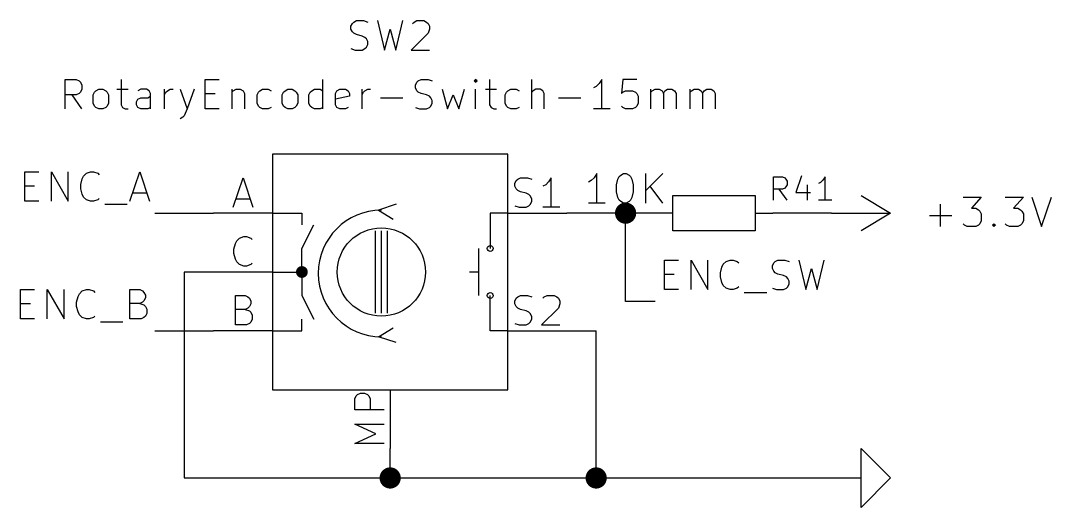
# Model space of a CAD drawing. Header units: inches. Extents: x 0.4 to 16.1, y -11.3 to -0.4.
# Drawn here: x 8.772 to 10.523, y -5.2 to -4.373 of the extents above; entities that cross this region are included whole.
import ezdxf

# ---------------------------------------------------------------- set-up
doc = ezdxf.new("R2010")
doc.units = ezdxf.units.IN
doc.header["$MEASUREMENT"] = 0
for name, color, linetype in [('GREENSIXTYFIVE', 129, 'CONTINUOUS'), ('LIGHTGREEN', 92, 'CONTINUOUS'), ('LIGHTRED', 12, 'CONTINUOUS'), ('RED', 14, 'CONTINUOUS'), ('REDSIX', 19, 'CONTINUOUS'), ('WHITE', 250, 'CONTINUOUS')]:
    doc.layers.add(name, color=color, linetype=linetype)

msp = doc.modelspace()

# ---------------------------------------------------------------- linework, layer by layer
at = {"layer": 'GREENSIXTYFIVE', "linetype": 'CONTINUOUS'}
for p, q in [((9.3333, -4.3823), (9.3357, -4.3776)), ((9.3333, -4.3823), (9.3357, -4.3776)), ((9.3357, -4.3776), (9.3381, -4.3752)), ((9.3357, -4.3776), (9.3381, -4.3752)), ((9.3381, -4.3752), (9.3429, -4.3728)), ((9.3381, -4.3752), (9.3429, -4.3728)), ((9.3429, -4.3728), (9.3548, -4.3728)), ((9.3429, -4.3728), (9.3548, -4.3728)), ((9.3548, -4.3728), (9.3619, -4.3752)), ((9.3548, -4.3728), (9.3619, -4.3752)), ((9.3786, -4.3728), (9.3905, -4.4228)), ((9.3786, -4.3728), (9.3905, -4.4228)), ((9.4095, -4.4228), (9.4214, -4.3728)), ((9.4095, -4.4228), (9.4214, -4.3728)), ((9.4381, -4.3776), (9.4405, -4.3752)), ((9.4381, -4.3776), (9.4405, -4.3752)), ((9.4405, -4.3752), (9.4452, -4.3728)), ((9.4405, -4.3752), (9.4452, -4.3728)), ((9.4452, -4.3728), (9.4571, -4.3728)), ((9.4452, -4.3728), (9.4571, -4.3728)), ((9.4571, -4.3728), (9.4619, -4.3752)), ((9.4571, -4.3728), (9.4619, -4.3752)), ((9.4619, -4.3752), (9.4643, -4.3776)), ((9.4619, -4.3752), (9.4643, -4.3776)), ((9.4643, -4.3776), (9.4667, -4.3823)), ((9.4643, -4.3776), (9.4667, -4.3823)), ((9.3333, -4.3871), (9.3333, -4.3823)), ((9.3333, -4.3871), (9.3333, -4.3823)), ((9.3357, -4.3919), (9.3333, -4.3871)), ((9.3357, -4.3919), (9.3333, -4.3871)), ((9.3381, -4.3942), (9.3357, -4.3919)), ((9.3381, -4.3942), (9.3357, -4.3919)), ((9.3429, -4.3966), (9.3381, -4.3942)), ((9.3429, -4.3966), (9.3381, -4.3942)), ((9.3905, -4.4228), (9.4, -4.3871)), ((9.3905, -4.4228), (9.4, -4.3871)), ((9.4, -4.3871), (9.4095, -4.4228)), ((9.4, -4.3871), (9.4095, -4.4228)), ((9.4643, -4.3942), (9.4357, -4.4228)), ((9.4643, -4.3942), (9.4357, -4.4228)), ((9.4667, -4.3871), (9.4643, -4.3942)), ((9.4667, -4.3871), (9.4643, -4.3942)), ((9.4667, -4.3823), (9.4667, -4.3871)), ((9.4667, -4.3823), (9.4667, -4.3871)), ((9.3524, -4.399), (9.3429, -4.3966)), ((9.3524, -4.399), (9.3429, -4.3966)), ((9.3571, -4.4014), (9.3524, -4.399)), ((9.3571, -4.4014), (9.3524, -4.399)), ((9.3595, -4.4038), (9.3571, -4.4014)), ((9.3595, -4.4038), (9.3571, -4.4014)), ((9.3619, -4.4085), (9.3595, -4.4038)), ((9.3619, -4.4085), (9.3595, -4.4038)), ((9.3595, -4.418), (9.3619, -4.4133)), ((9.3595, -4.418), (9.3619, -4.4133)), ((9.3619, -4.4133), (9.3619, -4.4085)), ((9.3619, -4.4133), (9.3619, -4.4085)), ((9.3333, -4.4204), (9.3405, -4.4228)), ((9.3333, -4.4204), (9.3405, -4.4228)), ((9.3405, -4.4228), (9.3524, -4.4228)), ((9.3405, -4.4228), (9.3524, -4.4228)), ((9.3524, -4.4228), (9.3571, -4.4204)), ((9.3524, -4.4228), (9.3571, -4.4204)), ((9.3571, -4.4204), (9.3595, -4.418)), ((9.3571, -4.4204), (9.3595, -4.418)), ((9.4357, -4.4228), (9.4667, -4.4228)), ((9.4357, -4.4228), (9.4667, -4.4228)), ((8.8476, -4.5228), (8.8476, -4.4728)), ((8.8476, -4.4728), (8.8667, -4.4728)), ((8.8476, -4.5228), (8.8476, -4.4728)), ((8.8476, -4.4728), (8.8667, -4.4728)), ((8.8667, -4.4728), (8.8714, -4.4752)), ((8.8667, -4.4728), (8.8714, -4.4752)), ((8.8714, -4.4752), (8.8738, -4.4776)), ((8.8714, -4.4752), (8.8738, -4.4776)), ((8.8738, -4.4776), (8.8762, -4.4823)), ((8.8738, -4.4776), (8.8762, -4.4823)), ((8.8762, -4.4823), (8.8762, -4.4895)), ((8.8762, -4.4823), (8.8762, -4.4895)), ((8.9429, -4.4728), (8.9429, -4.5157)), ((8.9429, -4.4728), (8.9429, -4.5157)), ((9.0857, -4.5228), (9.0857, -4.4728)), ((9.0857, -4.4728), (9.1095, -4.4728)), ((9.0857, -4.5228), (9.0857, -4.4728)), ((9.0857, -4.4728), (9.1095, -4.4728)), ((9.2857, -4.5228), (9.2857, -4.4728)), ((9.2857, -4.5228), (9.2857, -4.4728)), ((9.4429, -4.4823), (9.4452, -4.4776)), ((9.4429, -4.4823), (9.4452, -4.4776)), ((9.4429, -4.4871), (9.4429, -4.4823)), ((9.4429, -4.4871), (9.4429, -4.4823)), ((9.4452, -4.4776), (9.4476, -4.4752)), ((9.4452, -4.4776), (9.4476, -4.4752)), ((9.4476, -4.4752), (9.4524, -4.4728)), ((9.4476, -4.4752), (9.4524, -4.4728)), ((9.4524, -4.4728), (9.4643, -4.4728)), ((9.4524, -4.4728), (9.4643, -4.4728)), ((9.4643, -4.4728), (9.4714, -4.4752)), ((9.4643, -4.4728), (9.4714, -4.4752)), ((9.5452, -4.4728), (9.5429, -4.4752)), ((9.5452, -4.4728), (9.5429, -4.4752)), ((9.5429, -4.4752), (9.5452, -4.4776)), ((9.5429, -4.4752), (9.5452, -4.4776)), ((9.5476, -4.4752), (9.5452, -4.4728)), ((9.5452, -4.4728), (9.5452, -4.4776)), ((9.5476, -4.4752), (9.5452, -4.4728)), ((9.5452, -4.4728), (9.5452, -4.4776)), ((9.5452, -4.4776), (9.5476, -4.4752)), ((9.5452, -4.4776), (9.5476, -4.4752)), ((9.569, -4.4728), (9.569, -4.5157)), ((9.569, -4.4728), (9.569, -4.5157)), ((9.6405, -4.5228), (9.6405, -4.4728)), ((9.6405, -4.5228), (9.6405, -4.4728)), ((9.7548, -4.4799), (9.75, -4.4847)), ((9.7548, -4.4799), (9.75, -4.4847)), ((9.7595, -4.4728), (9.7548, -4.4799)), ((9.7595, -4.4728), (9.7548, -4.4799)), ((9.7595, -4.5228), (9.7595, -4.4728)), ((9.7595, -4.5228), (9.7595, -4.4728)), ((9.7952, -4.4728), (9.7929, -4.4966)), ((9.7952, -4.4728), (9.7929, -4.4966)), ((9.819, -4.4728), (9.7952, -4.4728)), ((9.819, -4.4728), (9.7952, -4.4728)), ((8.8667, -4.499), (8.8476, -4.499)), ((8.8667, -4.499), (8.8476, -4.499)), ((8.8762, -4.5228), (8.8595, -4.499)), ((8.8762, -4.5228), (8.8595, -4.499)), ((8.8714, -4.4966), (8.8667, -4.499)), ((8.8714, -4.4966), (8.8667, -4.499)), ((8.8738, -4.4942), (8.8714, -4.4966)), ((8.8738, -4.4942), (8.8714, -4.4966)), ((8.8762, -4.4895), (8.8738, -4.4942)), ((8.8762, -4.4895), (8.8738, -4.4942)), ((8.8952, -4.499), (8.8976, -4.4942)), ((8.8952, -4.499), (8.8976, -4.4942)), ((8.8952, -4.5133), (8.8952, -4.499)), ((8.8952, -4.5133), (8.8952, -4.499)), ((8.8976, -4.4942), (8.9, -4.4919)), ((8.8976, -4.4942), (8.9, -4.4919)), ((8.9, -4.4919), (8.9048, -4.4895)), ((8.9, -4.4919), (8.9048, -4.4895)), ((8.9048, -4.4895), (8.9119, -4.4895)), ((8.9048, -4.4895), (8.9119, -4.4895)), ((8.9119, -4.4895), (8.9167, -4.4919)), ((8.9119, -4.4895), (8.9167, -4.4919)), ((8.9167, -4.4919), (8.9191, -4.4942)), ((8.9167, -4.4919), (8.9191, -4.4942)), ((8.9191, -4.4942), (8.9214, -4.499)), ((8.9191, -4.4942), (8.9214, -4.499)), ((8.9214, -4.499), (8.9214, -4.5133)), ((8.9214, -4.499), (8.9214, -4.5133)), ((8.9357, -4.4895), (8.9548, -4.4895)), ((8.9357, -4.4895), (8.9548, -4.4895)), ((8.9762, -4.4895), (8.9714, -4.4919)), ((8.9762, -4.4895), (8.9714, -4.4919)), ((8.9857, -4.4895), (8.9762, -4.4895)), ((8.9857, -4.4895), (8.9762, -4.4895)), ((8.9905, -4.4919), (8.9857, -4.4895)), ((8.9905, -4.4919), (8.9857, -4.4895)), ((8.9929, -4.4966), (8.9905, -4.4919)), ((8.9929, -4.4966), (8.9905, -4.4919)), ((8.9929, -4.5228), (8.9929, -4.4966)), ((8.9929, -4.5228), (8.9929, -4.4966)), ((9.0167, -4.5228), (9.0167, -4.4895)), ((9.0167, -4.5228), (9.0167, -4.4895)), ((9.0167, -4.499), (9.019, -4.4942)), ((9.0167, -4.499), (9.019, -4.4942)), ((9.019, -4.4942), (9.0214, -4.4919)), ((9.019, -4.4942), (9.0214, -4.4919)), ((9.0214, -4.4919), (9.0262, -4.4895)), ((9.0214, -4.4919), (9.0262, -4.4895)), ((9.0262, -4.4895), (9.031, -4.4895)), ((9.0262, -4.4895), (9.031, -4.4895)), ((9.0429, -4.4895), (9.0548, -4.5228)), ((9.0429, -4.4895), (9.0548, -4.5228)), ((9.0667, -4.4895), (9.0548, -4.5228)), ((9.0667, -4.4895), (9.0548, -4.5228)), ((9.0857, -4.4966), (9.1024, -4.4966)), ((9.0857, -4.4966), (9.1024, -4.4966)), ((9.1309, -4.4895), (9.1309, -4.5228)), ((9.1309, -4.4895), (9.1309, -4.5228)), ((9.1309, -4.4942), (9.1333, -4.4919)), ((9.1309, -4.4942), (9.1333, -4.4919)), ((9.1333, -4.4919), (9.1381, -4.4895)), ((9.1333, -4.4919), (9.1381, -4.4895)), ((9.1381, -4.4895), (9.1452, -4.4895)), ((9.1381, -4.4895), (9.1452, -4.4895)), ((9.1452, -4.4895), (9.15, -4.4919)), ((9.1452, -4.4895), (9.15, -4.4919)), ((9.15, -4.4919), (9.1524, -4.4966)), ((9.15, -4.4919), (9.1524, -4.4966)), ((9.1524, -4.4966), (9.1524, -4.5228)), ((9.1524, -4.4966), (9.1524, -4.5228)), ((9.1738, -4.499), (9.1762, -4.4942)), ((9.1738, -4.499), (9.1762, -4.4942)), ((9.1738, -4.5133), (9.1738, -4.499)), ((9.1738, -4.5133), (9.1738, -4.499)), ((9.1762, -4.4942), (9.1786, -4.4919)), ((9.1762, -4.4942), (9.1786, -4.4919)), ((9.1786, -4.4919), (9.1833, -4.4895)), ((9.1786, -4.4919), (9.1833, -4.4895)), ((9.1833, -4.4895), (9.1929, -4.4895)), ((9.1833, -4.4895), (9.1929, -4.4895)), ((9.1929, -4.4895), (9.1976, -4.4919)), ((9.1929, -4.4895), (9.1976, -4.4919)), ((9.2167, -4.499), (9.219, -4.4942)), ((9.2167, -4.499), (9.219, -4.4942)), ((9.2167, -4.5133), (9.2167, -4.499)), ((9.2167, -4.5133), (9.2167, -4.499)), ((9.219, -4.4942), (9.2214, -4.4919)), ((9.219, -4.4942), (9.2214, -4.4919)), ((9.2214, -4.4919), (9.2262, -4.4895)), ((9.2214, -4.4919), (9.2262, -4.4895)), ((9.2262, -4.4895), (9.2333, -4.4895)), ((9.2262, -4.4895), (9.2333, -4.4895)), ((9.2333, -4.4895), (9.2381, -4.4919)), ((9.2333, -4.4895), (9.2381, -4.4919)), ((9.2381, -4.4919), (9.2405, -4.4942)), ((9.2381, -4.4919), (9.2405, -4.4942)), ((9.2405, -4.4942), (9.2429, -4.499)), ((9.2405, -4.4942), (9.2429, -4.499)), ((9.2429, -4.499), (9.2429, -4.5133)), ((9.2429, -4.499), (9.2429, -4.5133)), ((9.2619, -4.499), (9.2643, -4.4942)), ((9.2619, -4.499), (9.2643, -4.4942)), ((9.2619, -4.5133), (9.2619, -4.499)), ((9.2619, -4.5133), (9.2619, -4.499)), ((9.2643, -4.4942), (9.2667, -4.4919)), ((9.2643, -4.4942), (9.2667, -4.4919)), ((9.2667, -4.4919), (9.2714, -4.4895)), ((9.2667, -4.4919), (9.2714, -4.4895)), ((9.2714, -4.4895), (9.2809, -4.4895)), ((9.2714, -4.4895), (9.2809, -4.4895)), ((9.2809, -4.4895), (9.2857, -4.4919)), ((9.2809, -4.4895), (9.2857, -4.4919)), ((9.3071, -4.4966), (9.3095, -4.4919)), ((9.3071, -4.4966), (9.3095, -4.4919)), ((9.3071, -4.5157), (9.3071, -4.4966)), ((9.3071, -4.5157), (9.3071, -4.4966)), ((9.3095, -4.4919), (9.3143, -4.4895)), ((9.3095, -4.4919), (9.3143, -4.4895)), ((9.3143, -4.4895), (9.3238, -4.4895)), ((9.3143, -4.4895), (9.3238, -4.4895)), ((9.3238, -4.4895), (9.3286, -4.4919)), ((9.3238, -4.4895), (9.3286, -4.4919)), ((9.3286, -4.4919), (9.3309, -4.4966)), ((9.3286, -4.4919), (9.3309, -4.4966)), ((9.3309, -4.4966), (9.3309, -4.5014)), ((9.3309, -4.4966), (9.3309, -4.5014)), ((9.3524, -4.5228), (9.3524, -4.4895)), ((9.3524, -4.5228), (9.3524, -4.4895)), ((9.3524, -4.499), (9.3548, -4.4942)), ((9.3524, -4.499), (9.3548, -4.4942)), ((9.3548, -4.4942), (9.3571, -4.4919)), ((9.3548, -4.4942), (9.3571, -4.4919)), ((9.3571, -4.4919), (9.3619, -4.4895)), ((9.3571, -4.4919), (9.3619, -4.4895)), ((9.3619, -4.4895), (9.3667, -4.4895)), ((9.3619, -4.4895), (9.3667, -4.4895)), ((9.4452, -4.4919), (9.4429, -4.4871)), ((9.4452, -4.4919), (9.4429, -4.4871)), ((9.4476, -4.4942), (9.4452, -4.4919)), ((9.4476, -4.4942), (9.4452, -4.4919)), ((9.4524, -4.4966), (9.4476, -4.4942)), ((9.4524, -4.4966), (9.4476, -4.4942)), ((9.4619, -4.499), (9.4524, -4.4966)), ((9.4619, -4.499), (9.4524, -4.4966)), ((9.4667, -4.5014), (9.4619, -4.499)), ((9.4667, -4.5014), (9.4619, -4.499)), ((9.4881, -4.4895), (9.4976, -4.5228)), ((9.4881, -4.4895), (9.4976, -4.5228)), ((9.4976, -4.5228), (9.5071, -4.499)), ((9.4976, -4.5228), (9.5071, -4.499)), ((9.5071, -4.499), (9.5167, -4.5228)), ((9.5071, -4.499), (9.5167, -4.5228)), ((9.5167, -4.5228), (9.5262, -4.4895)), ((9.5167, -4.5228), (9.5262, -4.4895)), ((9.5452, -4.5228), (9.5452, -4.4895)), ((9.5452, -4.5228), (9.5452, -4.4895)), ((9.5619, -4.4895), (9.5809, -4.4895)), ((9.5619, -4.4895), (9.5809, -4.4895)), ((9.5952, -4.499), (9.5976, -4.4942)), ((9.5952, -4.499), (9.5976, -4.4942)), ((9.5952, -4.5133), (9.5952, -4.499)), ((9.5952, -4.5133), (9.5952, -4.499)), ((9.5976, -4.4942), (9.6, -4.4919)), ((9.5976, -4.4942), (9.6, -4.4919)), ((9.6, -4.4919), (9.6048, -4.4895)), ((9.6, -4.4919), (9.6048, -4.4895)), ((9.6048, -4.4895), (9.6143, -4.4895)), ((9.6048, -4.4895), (9.6143, -4.4895)), ((9.6143, -4.4895), (9.619, -4.4919)), ((9.6143, -4.4895), (9.619, -4.4919)), ((9.6429, -4.4919), (9.6405, -4.4942)), ((9.6429, -4.4919), (9.6405, -4.4942)), ((9.6476, -4.4895), (9.6429, -4.4919)), ((9.6476, -4.4895), (9.6429, -4.4919)), ((9.6548, -4.4895), (9.6476, -4.4895)), ((9.6548, -4.4895), (9.6476, -4.4895)), ((9.6595, -4.4919), (9.6548, -4.4895)), ((9.6595, -4.4919), (9.6548, -4.4895)), ((9.6619, -4.4966), (9.6595, -4.4919)), ((9.6619, -4.4966), (9.6595, -4.4919)), ((9.6619, -4.5228), (9.6619, -4.4966)), ((9.6619, -4.5228), (9.6619, -4.4966)), ((9.75, -4.4847), (9.7452, -4.4871)), ((9.75, -4.4847), (9.7452, -4.4871)), ((9.7929, -4.4966), (9.7952, -4.4942)), ((9.7929, -4.4966), (9.7952, -4.4942)), ((9.7952, -4.4942), (9.8, -4.4919)), ((9.7952, -4.4942), (9.8, -4.4919)), ((9.8, -4.4919), (9.8119, -4.4919)), ((9.8, -4.4919), (9.8119, -4.4919)), ((9.8119, -4.4919), (9.8167, -4.4942)), ((9.8119, -4.4919), (9.8167, -4.4942)), ((9.8167, -4.4942), (9.819, -4.4966)), ((9.8167, -4.4942), (9.819, -4.4966)), ((9.819, -4.4966), (9.8214, -4.5014)), ((9.819, -4.4966), (9.8214, -4.5014)), ((9.8429, -4.5228), (9.8429, -4.4895)), ((9.8429, -4.5228), (9.8429, -4.4895)), ((9.8429, -4.4942), (9.8452, -4.4919)), ((9.8429, -4.4942), (9.8452, -4.4919)), ((9.8452, -4.4919), (9.85, -4.4895)), ((9.8452, -4.4919), (9.85, -4.4895)), ((9.85, -4.4895), (9.8571, -4.4895)), ((9.85, -4.4895), (9.8571, -4.4895)), ((9.8571, -4.4895), (9.8619, -4.4919)), ((9.8571, -4.4895), (9.8619, -4.4919)), ((9.8619, -4.4919), (9.8643, -4.4966)), ((9.8619, -4.4919), (9.8643, -4.4966)), ((9.8643, -4.4966), (9.8667, -4.4919)), ((9.8643, -4.4966), (9.8667, -4.4919)), ((9.8643, -4.4966), (9.8643, -4.5228)), ((9.8643, -4.4966), (9.8643, -4.5228)), ((9.8667, -4.4919), (9.8714, -4.4895)), ((9.8667, -4.4919), (9.8714, -4.4895)), ((9.8714, -4.4895), (9.8786, -4.4895)), ((9.8714, -4.4895), (9.8786, -4.4895)), ((9.8786, -4.4895), (9.8833, -4.4919)), ((9.8786, -4.4895), (9.8833, -4.4919)), ((9.8833, -4.4919), (9.8857, -4.4966)), ((9.8833, -4.4919), (9.8857, -4.4966)), ((9.8857, -4.4966), (9.8857, -4.5228)), ((9.8857, -4.4966), (9.8857, -4.5228)), ((9.9095, -4.5228), (9.9095, -4.4895)), ((9.9095, -4.5228), (9.9095, -4.4895)), ((9.9095, -4.4942), (9.9119, -4.4919)), ((9.9095, -4.4942), (9.9119, -4.4919)), ((9.9119, -4.4919), (9.9167, -4.4895)), ((9.9119, -4.4919), (9.9167, -4.4895)), ((9.9167, -4.4895), (9.9238, -4.4895)), ((9.9167, -4.4895), (9.9238, -4.4895)), ((9.9238, -4.4895), (9.9286, -4.4919)), ((9.9238, -4.4895), (9.9286, -4.4919)), ((9.9286, -4.4919), (9.9309, -4.4966)), ((9.9286, -4.4919), (9.9309, -4.4966)), ((9.9309, -4.4966), (9.9333, -4.4919)), ((9.9309, -4.4966), (9.9333, -4.4919)), ((9.9309, -4.4966), (9.9309, -4.5228)), ((9.9309, -4.4966), (9.9309, -4.5228)), ((9.9333, -4.4919), (9.9381, -4.4895)), ((9.9333, -4.4919), (9.9381, -4.4895)), ((9.9381, -4.4895), (9.9452, -4.4895)), ((9.9381, -4.4895), (9.9452, -4.4895)), ((9.9452, -4.4895), (9.95, -4.4919)), ((9.9452, -4.4895), (9.95, -4.4919)), ((9.95, -4.4919), (9.9524, -4.4966)), ((9.95, -4.4919), (9.9524, -4.4966)), ((9.9524, -4.4966), (9.9524, -4.5228)), ((9.9524, -4.4966), (9.9524, -4.5228)), ((8.8976, -4.518), (8.8952, -4.5133)), ((8.8976, -4.518), (8.8952, -4.5133)), ((8.9, -4.5204), (8.8976, -4.518)), ((8.9, -4.5204), (8.8976, -4.518)), ((8.9191, -4.518), (8.9167, -4.5204)), ((8.9191, -4.518), (8.9167, -4.5204)), ((8.9214, -4.5133), (8.9191, -4.518)), ((8.9214, -4.5133), (8.9191, -4.518)), ((8.9429, -4.5157), (8.9452, -4.5204)), ((8.9429, -4.5157), (8.9452, -4.5204)), ((8.9691, -4.5109), (8.9714, -4.5061)), ((8.9691, -4.5109), (8.9714, -4.5061)), ((8.9691, -4.5157), (8.9691, -4.5109)), ((8.9691, -4.5157), (8.9691, -4.5109)), ((8.9714, -4.5204), (8.9691, -4.5157)), ((8.9714, -4.5204), (8.9691, -4.5157)), ((8.9714, -4.5061), (8.9762, -4.5038)), ((8.9714, -4.5061), (8.9762, -4.5038)), ((8.9762, -4.5038), (8.9881, -4.5038)), ((8.9762, -4.5038), (8.9881, -4.5038)), ((8.9881, -4.5038), (8.9929, -4.5014)), ((8.9881, -4.5038), (8.9929, -4.5014)), ((9.1762, -4.518), (9.1738, -4.5133)), ((9.1762, -4.518), (9.1738, -4.5133)), ((9.1786, -4.5204), (9.1762, -4.518)), ((9.1786, -4.5204), (9.1762, -4.518)), ((9.219, -4.518), (9.2167, -4.5133)), ((9.219, -4.518), (9.2167, -4.5133)), ((9.2214, -4.5204), (9.219, -4.518)), ((9.2214, -4.5204), (9.219, -4.518)), ((9.2405, -4.518), (9.2381, -4.5204)), ((9.2405, -4.518), (9.2381, -4.5204)), ((9.2429, -4.5133), (9.2405, -4.518)), ((9.2429, -4.5133), (9.2405, -4.518)), ((9.2643, -4.518), (9.2619, -4.5133)), ((9.2643, -4.518), (9.2619, -4.5133)), ((9.2667, -4.5204), (9.2643, -4.518)), ((9.2667, -4.5204), (9.2643, -4.518)), ((9.3309, -4.5014), (9.3071, -4.5061)), ((9.3309, -4.5014), (9.3071, -4.5061)), ((9.3095, -4.5204), (9.3071, -4.5157)), ((9.3095, -4.5204), (9.3071, -4.5157)), ((9.3833, -4.5038), (9.4214, -4.5038)), ((9.3833, -4.5038), (9.4214, -4.5038)), ((9.469, -4.5038), (9.4667, -4.5014)), ((9.469, -4.5038), (9.4667, -4.5014)), ((9.4667, -4.5204), (9.469, -4.518)), ((9.4667, -4.5204), (9.469, -4.518)), ((9.4714, -4.5085), (9.469, -4.5038)), ((9.4714, -4.5085), (9.469, -4.5038)), ((9.469, -4.518), (9.4714, -4.5133)), ((9.469, -4.518), (9.4714, -4.5133)), ((9.4714, -4.5133), (9.4714, -4.5085)), ((9.4714, -4.5133), (9.4714, -4.5085)), ((9.569, -4.5157), (9.5714, -4.5204)), ((9.569, -4.5157), (9.5714, -4.5204)), ((9.5976, -4.518), (9.5952, -4.5133)), ((9.5976, -4.518), (9.5952, -4.5133)), ((9.6, -4.5204), (9.5976, -4.518)), ((9.6, -4.5204), (9.5976, -4.518)), ((9.6857, -4.5038), (9.7238, -4.5038)), ((9.6857, -4.5038), (9.7238, -4.5038)), ((9.7952, -4.5204), (9.7929, -4.518)), ((9.7952, -4.5204), (9.7929, -4.518)), ((9.819, -4.518), (9.8167, -4.5204)), ((9.819, -4.518), (9.8167, -4.5204)), ((9.8214, -4.5133), (9.819, -4.518)), ((9.8214, -4.5133), (9.819, -4.518)), ((9.8214, -4.5014), (9.8214, -4.5133)), ((9.8214, -4.5014), (9.8214, -4.5133)), ((8.9048, -4.5228), (8.9, -4.5204)), ((8.9048, -4.5228), (8.9, -4.5204)), ((8.9119, -4.5228), (8.9048, -4.5228)), ((8.9119, -4.5228), (8.9048, -4.5228)), ((8.9167, -4.5204), (8.9119, -4.5228)), ((8.9167, -4.5204), (8.9119, -4.5228)), ((8.9452, -4.5204), (8.95, -4.5228)), ((8.9452, -4.5204), (8.95, -4.5228)), ((8.95, -4.5228), (8.9548, -4.5228)), ((8.95, -4.5228), (8.9548, -4.5228)), ((8.9762, -4.5228), (8.9714, -4.5204)), ((8.9762, -4.5228), (8.9714, -4.5204)), ((8.9881, -4.5228), (8.9762, -4.5228)), ((8.9881, -4.5228), (8.9762, -4.5228)), ((8.9929, -4.5204), (8.9881, -4.5228)), ((8.9929, -4.5204), (8.9881, -4.5228)), ((9.05, -4.5347), (9.0476, -4.5371)), ((9.05, -4.5347), (9.0476, -4.5371)), ((9.0548, -4.5228), (9.05, -4.5347)), ((9.0548, -4.5228), (9.05, -4.5347)), ((9.1095, -4.5228), (9.0857, -4.5228)), ((9.1095, -4.5228), (9.0857, -4.5228)), ((9.1833, -4.5228), (9.1786, -4.5204)), ((9.1833, -4.5228), (9.1786, -4.5204)), ((9.1929, -4.5228), (9.1833, -4.5228)), ((9.1929, -4.5228), (9.1833, -4.5228)), ((9.1976, -4.5204), (9.1929, -4.5228)), ((9.1976, -4.5204), (9.1929, -4.5228)), ((9.2262, -4.5228), (9.2214, -4.5204)), ((9.2262, -4.5228), (9.2214, -4.5204)), ((9.2333, -4.5228), (9.2262, -4.5228)), ((9.2333, -4.5228), (9.2262, -4.5228)), ((9.2381, -4.5204), (9.2333, -4.5228)), ((9.2381, -4.5204), (9.2333, -4.5228)), ((9.2714, -4.5228), (9.2667, -4.5204)), ((9.2714, -4.5228), (9.2667, -4.5204)), ((9.2809, -4.5228), (9.2714, -4.5228)), ((9.2809, -4.5228), (9.2714, -4.5228)), ((9.2857, -4.5204), (9.2809, -4.5228)), ((9.2857, -4.5204), (9.2809, -4.5228)), ((9.3143, -4.5228), (9.3095, -4.5204)), ((9.3143, -4.5228), (9.3095, -4.5204)), ((9.3238, -4.5228), (9.3143, -4.5228)), ((9.3238, -4.5228), (9.3143, -4.5228)), ((9.3286, -4.5204), (9.3238, -4.5228)), ((9.3286, -4.5204), (9.3238, -4.5228)), ((9.4429, -4.5204), (9.45, -4.5228)), ((9.4429, -4.5204), (9.45, -4.5228)), ((9.45, -4.5228), (9.4619, -4.5228)), ((9.45, -4.5228), (9.4619, -4.5228)), ((9.4619, -4.5228), (9.4667, -4.5204)), ((9.4619, -4.5228), (9.4667, -4.5204)), ((9.5714, -4.5204), (9.5762, -4.5228)), ((9.5714, -4.5204), (9.5762, -4.5228)), ((9.5762, -4.5228), (9.5809, -4.5228)), ((9.5762, -4.5228), (9.5809, -4.5228)), ((9.6048, -4.5228), (9.6, -4.5204)), ((9.6048, -4.5228), (9.6, -4.5204)), ((9.6143, -4.5228), (9.6048, -4.5228)), ((9.6143, -4.5228), (9.6048, -4.5228)), ((9.619, -4.5204), (9.6143, -4.5228)), ((9.619, -4.5204), (9.6143, -4.5228)), ((9.7738, -4.5228), (9.7452, -4.5228)), ((9.7738, -4.5228), (9.7452, -4.5228)), ((9.8, -4.5228), (9.7952, -4.5204)), ((9.8, -4.5228), (9.7952, -4.5204)), ((9.8119, -4.5228), (9.8, -4.5228)), ((9.8119, -4.5228), (9.8, -4.5228)), ((9.8167, -4.5204), (9.8119, -4.5228)), ((9.8167, -4.5204), (9.8119, -4.5228)), ((9.0476, -4.5371), (9.0429, -4.5395)), ((9.0476, -4.5371), (9.0429, -4.5395)), ((9.7464, -4.6399), (9.7417, -4.6447)), ((9.7464, -4.6399), (9.7417, -4.6447)), ((9.7512, -4.6328), (9.7464, -4.6399)), ((9.7512, -4.6328), (9.7464, -4.6399)), ((9.7512, -4.6828), (9.7512, -4.6328)), ((9.7512, -4.6828), (9.7512, -4.6328)), ((9.7869, -4.6423), (9.7893, -4.6376)), ((9.7869, -4.6423), (9.7893, -4.6376)), ((9.7893, -4.6376), (9.7917, -4.6352)), ((9.7893, -4.6376), (9.7917, -4.6352)), ((9.7917, -4.6352), (9.7964, -4.6328)), ((9.7917, -4.6352), (9.7964, -4.6328)), ((9.7964, -4.6328), (9.8012, -4.6328)), ((9.7964, -4.6328), (9.8012, -4.6328)), ((9.8012, -4.6328), (9.8059, -4.6352)), ((9.8012, -4.6328), (9.8059, -4.6352)), ((9.8059, -4.6352), (9.8083, -4.6376)), ((9.8059, -4.6352), (9.8083, -4.6376)), ((9.8083, -4.6376), (9.8107, -4.6423)), ((9.8083, -4.6376), (9.8107, -4.6423)), ((9.8345, -4.6828), (9.8345, -4.6328)), ((9.8631, -4.6328), (9.8345, -4.6614)), ((9.8345, -4.6828), (9.8345, -4.6328)), ((9.8631, -4.6328), (9.8345, -4.6614)), ((10.0514, -4.6782), (10.0514, -4.6382)), ((10.0514, -4.6382), (10.0667, -4.6382)), ((10.0514, -4.6782), (10.0514, -4.6382)), ((10.0514, -4.6382), (10.0667, -4.6382)), ((10.0667, -4.6382), (10.0705, -4.6401)), ((10.0667, -4.6382), (10.0705, -4.6401)), ((10.0705, -4.6401), (10.0724, -4.6421)), ((10.0705, -4.6401), (10.0724, -4.6421)), ((10.099, -4.6363), (10.0895, -4.6649)), ((10.099, -4.6363), (10.0895, -4.6649)), ((10.139, -4.6382), (10.1352, -4.644)), ((10.139, -4.6382), (10.1352, -4.644)), ((10.139, -4.6782), (10.139, -4.6382)), ((10.139, -4.6782), (10.139, -4.6382)), ((9.7417, -4.6447), (9.7369, -4.6471)), ((9.7417, -4.6447), (9.7369, -4.6471)), ((9.7845, -4.6519), (9.7869, -4.6423)), ((9.7845, -4.6519), (9.7869, -4.6423)), ((9.7845, -4.6638), (9.7845, -4.6519)), ((9.7845, -4.6638), (9.7845, -4.6519)), ((9.8107, -4.6423), (9.8131, -4.6519)), ((9.8107, -4.6423), (9.8131, -4.6519)), ((9.8131, -4.6519), (9.8131, -4.6638)), ((9.8131, -4.6519), (9.8131, -4.6638)), ((9.8631, -4.6828), (9.8417, -4.6542)), ((9.8631, -4.6828), (9.8417, -4.6542)), ((10.0705, -4.6573), (10.0667, -4.6592)), ((10.0705, -4.6573), (10.0667, -4.6592)), ((10.0724, -4.6554), (10.0705, -4.6573)), ((10.0724, -4.6554), (10.0705, -4.6573)), ((10.0724, -4.6421), (10.0743, -4.6459)), ((10.0724, -4.6421), (10.0743, -4.6459)), ((10.0743, -4.6516), (10.0724, -4.6554)), ((10.0743, -4.6516), (10.0724, -4.6554)), ((10.0743, -4.6459), (10.0743, -4.6516)), ((10.0743, -4.6459), (10.0743, -4.6516)), ((10.1086, -4.6516), (10.1086, -4.6782)), ((10.1086, -4.6516), (10.1086, -4.6782)), ((10.1314, -4.6478), (10.1276, -4.6497)), ((10.1314, -4.6478), (10.1276, -4.6497)), ((10.1352, -4.644), (10.1314, -4.6478)), ((10.1352, -4.644), (10.1314, -4.6478)), ((9.7869, -4.6733), (9.7845, -4.6638)), ((9.7869, -4.6733), (9.7845, -4.6638)), ((9.7893, -4.678), (9.7869, -4.6733)), ((9.7893, -4.678), (9.7869, -4.6733)), ((9.8107, -4.6733), (9.8083, -4.678)), ((9.8107, -4.6733), (9.8083, -4.678)), ((9.8131, -4.6638), (9.8107, -4.6733)), ((9.8131, -4.6638), (9.8107, -4.6733)), ((10.0667, -4.6592), (10.0514, -4.6592)), ((10.0667, -4.6592), (10.0514, -4.6592)), ((10.0743, -4.6782), (10.061, -4.6592)), ((10.0743, -4.6782), (10.061, -4.6592)), ((10.0895, -4.6649), (10.1143, -4.6649)), ((10.0895, -4.6649), (10.1143, -4.6649)), ((10.3734, -4.6728), (10.4044, -4.6728)), ((10.3734, -4.6728), (10.4044, -4.6728)), ((10.4044, -4.6728), (10.3877, -4.6918)), ((10.4044, -4.6728), (10.3877, -4.6918)), ((10.4449, -4.6728), (10.4758, -4.6728)), ((10.4449, -4.6728), (10.4758, -4.6728)), ((10.4758, -4.6728), (10.4591, -4.6918)), ((10.4758, -4.6728), (10.4591, -4.6918)), ((10.4901, -4.6728), (10.5068, -4.7228)), ((10.4901, -4.6728), (10.5068, -4.7228)), ((10.5068, -4.7228), (10.5234, -4.6728)), ((10.5068, -4.7228), (10.5234, -4.6728)), ((9.7655, -4.6828), (9.7369, -4.6828)), ((9.7655, -4.6828), (9.7369, -4.6828)), ((9.7917, -4.6804), (9.7893, -4.678)), ((9.7917, -4.6804), (9.7893, -4.678)), ((9.7964, -4.6828), (9.7917, -4.6804)), ((9.7964, -4.6828), (9.7917, -4.6804)), ((9.8012, -4.6828), (9.7964, -4.6828)), ((9.8012, -4.6828), (9.7964, -4.6828)), ((9.8059, -4.6804), (9.8012, -4.6828)), ((9.8059, -4.6804), (9.8012, -4.6828)), ((9.8083, -4.678), (9.8059, -4.6804)), ((9.8083, -4.678), (9.8059, -4.6804)), ((10.1505, -4.6782), (10.1276, -4.6782)), ((10.1505, -4.6782), (10.1276, -4.6782)), ((10.3353, -4.7228), (10.3353, -4.6847)), ((10.3353, -4.7228), (10.3353, -4.6847)), ((10.3877, -4.6918), (10.3949, -4.6918)), ((10.3877, -4.6918), (10.3949, -4.6918)), ((10.3949, -4.6918), (10.3996, -4.6942)), ((10.3949, -4.6918), (10.3996, -4.6942)), ((10.4591, -4.6918), (10.4663, -4.6918)), ((10.4591, -4.6918), (10.4663, -4.6918)), ((10.4663, -4.6918), (10.471, -4.6942)), ((10.4663, -4.6918), (10.471, -4.6942)), ((10.3163, -4.7038), (10.3544, -4.7038)), ((10.3163, -4.7038), (10.3544, -4.7038)), ((10.3996, -4.6942), (10.402, -4.6966)), ((10.3996, -4.6942), (10.402, -4.6966)), ((10.402, -4.6966), (10.4044, -4.7014)), ((10.402, -4.6966), (10.4044, -4.7014)), ((10.4044, -4.7014), (10.4044, -4.7133)), ((10.4044, -4.7014), (10.4044, -4.7133)), ((10.471, -4.6942), (10.4734, -4.6966)), ((10.471, -4.6942), (10.4734, -4.6966)), ((10.4734, -4.6966), (10.4758, -4.7014)), ((10.4734, -4.6966), (10.4758, -4.7014)), ((10.4758, -4.7014), (10.4758, -4.7133)), ((10.4758, -4.7014), (10.4758, -4.7133)), ((10.3758, -4.7204), (10.3734, -4.718)), ((10.3758, -4.7204), (10.3734, -4.718)), ((10.3806, -4.7228), (10.3758, -4.7204)), ((10.3806, -4.7228), (10.3758, -4.7204)), ((10.3949, -4.7228), (10.3806, -4.7228)), ((10.3949, -4.7228), (10.3806, -4.7228)), ((10.3996, -4.7204), (10.3949, -4.7228)), ((10.3996, -4.7204), (10.3949, -4.7228)), ((10.402, -4.718), (10.3996, -4.7204)), ((10.402, -4.718), (10.3996, -4.7204)), ((10.4044, -4.7133), (10.402, -4.718)), ((10.4044, -4.7133), (10.402, -4.718)), ((10.4234, -4.7204), (10.4258, -4.718)), ((10.4234, -4.7204), (10.4258, -4.718)), ((10.4258, -4.7228), (10.4234, -4.7204)), ((10.4258, -4.7228), (10.4234, -4.7204)), ((10.4258, -4.718), (10.4282, -4.7204)), ((10.4258, -4.718), (10.4258, -4.7228)), ((10.4258, -4.718), (10.4282, -4.7204)), ((10.4258, -4.718), (10.4258, -4.7228)), ((10.4282, -4.7204), (10.4258, -4.7228)), ((10.4282, -4.7204), (10.4258, -4.7228)), ((10.4472, -4.7204), (10.4449, -4.718)), ((10.4472, -4.7204), (10.4449, -4.718)), ((10.452, -4.7228), (10.4472, -4.7204)), ((10.452, -4.7228), (10.4472, -4.7204)), ((10.4663, -4.7228), (10.452, -4.7228)), ((10.4663, -4.7228), (10.452, -4.7228)), ((10.471, -4.7204), (10.4663, -4.7228)), ((10.471, -4.7204), (10.4663, -4.7228)), ((10.4734, -4.718), (10.471, -4.7204)), ((10.4734, -4.718), (10.471, -4.7204)), ((10.4758, -4.7133), (10.4734, -4.718)), ((10.4758, -4.7133), (10.4734, -4.718))]:
    msp.add_line(p, q, dxfattribs=at)
at = {"layer": 'LIGHTGREEN', "linetype": 'CONTINUOUS'}
for p, q in [((9, -4.7), (9.1, -4.7)), ((9.8, -4.7), (9.7, -4.7)), ((9.85, -4.7), (9.8, -4.7)), ((9.8, -4.85), (9.8, -4.7)), ((10.15, -4.7), (10.05, -4.7)), ((9.05, -4.8), (9.05, -5.15)), ((9.1, -4.8), (9.05, -4.8)), ((9.85, -4.85), (9.8, -4.85)), ((9, -4.9), (9.1, -4.9)), ((9.7, -4.9), (9.75, -4.9)), ((9.75, -5.15), (9.75, -4.9)), ((9.4, -5.15), (9.4, -5.1)), ((9.05, -5.15), (9.4, -5.15)), ((9.4, -5.15), (9.75, -5.15)), ((9.75, -5.15), (10.15, -5.15))]:
    msp.add_line(p, q, dxfattribs=at)
at = {"layer": 'LIGHTGREEN', "const_width": 0.018}
for points in [[(9.791, -4.7, 1), (9.809, -4.7, 1)], [(9.391, -5.15, 1), (9.409, -5.15, 1)], [(9.741, -5.15, 1), (9.759, -5.15, 1)]]:
    msp.add_lwpolyline(points, format="xyb", close=True, dxfattribs=at)
at = {"layer": 'LIGHTRED', "linetype": 'CONTINUOUS'}
for p, q in [((9.1333, -4.6899), (9.15, -4.6399)), ((9.1333, -4.6899), (9.15, -4.6399)), ((9.15, -4.6399), (9.1667, -4.6899)), ((9.15, -4.6399), (9.1667, -4.6899)), ((9.6167, -4.6423), (9.6214, -4.6399)), ((9.6167, -4.6423), (9.6214, -4.6399)), ((9.6214, -4.6399), (9.6333, -4.6399)), ((9.6214, -4.6399), (9.6333, -4.6399)), ((9.6333, -4.6399), (9.6405, -4.6423)), ((9.6333, -4.6399), (9.6405, -4.6423)), ((9.6738, -4.6399), (9.669, -4.647)), ((9.6738, -4.6399), (9.669, -4.647)), ((9.6738, -4.6899), (9.6738, -4.6399)), ((9.6738, -4.6899), (9.6738, -4.6399)), ((9.6119, -4.6494), (9.6143, -4.6446)), ((9.6119, -4.6494), (9.6143, -4.6446)), ((9.6119, -4.6542), (9.6119, -4.6494)), ((9.6119, -4.6542), (9.6119, -4.6494)), ((9.6143, -4.6589), (9.6119, -4.6542)), ((9.6143, -4.6589), (9.6119, -4.6542)), ((9.6143, -4.6446), (9.6167, -4.6423)), ((9.6143, -4.6446), (9.6167, -4.6423)), ((9.6643, -4.6518), (9.6595, -4.6542)), ((9.6643, -4.6518), (9.6595, -4.6542)), ((9.669, -4.647), (9.6643, -4.6518)), ((9.669, -4.647), (9.6643, -4.6518)), ((9.1381, -4.6756), (9.1619, -4.6756)), ((9.1381, -4.6756), (9.1619, -4.6756)), ((9.6167, -4.6613), (9.6143, -4.6589)), ((9.6167, -4.6613), (9.6143, -4.6589)), ((9.6214, -4.6637), (9.6167, -4.6613)), ((9.6214, -4.6637), (9.6167, -4.6613)), ((9.631, -4.6661), (9.6214, -4.6637)), ((9.631, -4.6661), (9.6214, -4.6637)), ((9.6357, -4.6684), (9.631, -4.6661)), ((9.6357, -4.6684), (9.631, -4.6661)), ((9.6381, -4.6708), (9.6357, -4.6684)), ((9.6381, -4.6708), (9.6357, -4.6684)), ((9.6405, -4.6756), (9.6381, -4.6708)), ((9.6405, -4.6756), (9.6381, -4.6708)), ((9.6405, -4.6804), (9.6405, -4.6756)), ((9.6405, -4.6804), (9.6405, -4.6756)), ((9.6119, -4.6875), (9.619, -4.6899)), ((9.6119, -4.6875), (9.619, -4.6899)), ((9.619, -4.6899), (9.631, -4.6899)), ((9.619, -4.6899), (9.631, -4.6899)), ((9.631, -4.6899), (9.6357, -4.6875)), ((9.631, -4.6899), (9.6357, -4.6875)), ((9.6357, -4.6875), (9.6381, -4.6851)), ((9.6357, -4.6875), (9.6381, -4.6851)), ((9.6381, -4.6851), (9.6405, -4.6804)), ((9.6381, -4.6851), (9.6405, -4.6804)), ((9.6881, -4.6899), (9.6595, -4.6899)), ((9.6881, -4.6899), (9.6595, -4.6899)), ((9.1393, -4.747), (9.144, -4.7423)), ((9.1393, -4.747), (9.144, -4.7423)), ((9.144, -4.7423), (9.1512, -4.7399)), ((9.144, -4.7423), (9.1512, -4.7399)), ((9.1512, -4.7399), (9.1559, -4.7399)), ((9.1512, -4.7399), (9.1559, -4.7399)), ((9.1559, -4.7399), (9.1631, -4.7423)), ((9.1559, -4.7399), (9.1631, -4.7423)), ((9.1631, -4.7423), (9.1655, -4.7446)), ((9.1631, -4.7423), (9.1655, -4.7446)), ((9.1345, -4.7613), (9.1369, -4.7518)), ((9.1345, -4.7613), (9.1369, -4.7518)), ((9.1345, -4.7684), (9.1345, -4.7613)), ((9.1345, -4.7684), (9.1345, -4.7613)), ((9.1369, -4.7518), (9.1393, -4.747)), ((9.1369, -4.7518), (9.1393, -4.747)), ((9.1369, -4.778), (9.1345, -4.7684)), ((9.1369, -4.778), (9.1345, -4.7684)), ((9.1393, -4.7827), (9.1369, -4.778)), ((9.1393, -4.7827), (9.1369, -4.778)), ((9.144, -4.7875), (9.1393, -4.7827)), ((9.144, -4.7875), (9.1393, -4.7827)), ((9.1512, -4.7899), (9.144, -4.7875)), ((9.1512, -4.7899), (9.144, -4.7875)), ((9.1559, -4.7899), (9.1512, -4.7899)), ((9.1559, -4.7899), (9.1512, -4.7899)), ((9.1631, -4.7875), (9.1559, -4.7899)), ((9.1631, -4.7875), (9.1559, -4.7899)), ((9.1655, -4.7851), (9.1631, -4.7875)), ((9.1655, -4.7851), (9.1631, -4.7875)), ((9.1369, -4.8899), (9.1369, -4.8399)), ((9.1369, -4.8399), (9.1536, -4.8399)), ((9.1369, -4.8899), (9.1369, -4.8399)), ((9.1369, -4.8399), (9.1536, -4.8399)), ((9.1536, -4.8399), (9.1583, -4.8423)), ((9.1536, -4.8399), (9.1583, -4.8423)), ((9.1583, -4.8423), (9.1607, -4.8446)), ((9.1583, -4.8423), (9.1607, -4.8446)), ((9.1607, -4.8446), (9.1631, -4.8494)), ((9.1607, -4.8446), (9.1631, -4.8494)), ((9.1631, -4.8494), (9.1631, -4.8542)), ((9.1631, -4.8494), (9.1631, -4.8542)), ((9.6119, -4.8494), (9.6143, -4.8446)), ((9.6119, -4.8494), (9.6143, -4.8446)), ((9.6119, -4.8542), (9.6119, -4.8494)), ((9.6119, -4.8542), (9.6119, -4.8494)), ((9.6143, -4.8446), (9.6167, -4.8423)), ((9.6143, -4.8446), (9.6167, -4.8423)), ((9.6167, -4.8423), (9.6214, -4.8399)), ((9.6167, -4.8423), (9.6214, -4.8399)), ((9.6214, -4.8399), (9.6333, -4.8399)), ((9.6214, -4.8399), (9.6333, -4.8399)), ((9.6333, -4.8399), (9.6405, -4.8423)), ((9.6333, -4.8399), (9.6405, -4.8423)), ((9.6595, -4.8446), (9.6619, -4.8423)), ((9.6595, -4.8446), (9.6619, -4.8423)), ((9.6619, -4.8423), (9.6667, -4.8399)), ((9.6619, -4.8423), (9.6667, -4.8399)), ((9.6667, -4.8399), (9.6786, -4.8399)), ((9.6667, -4.8399), (9.6786, -4.8399)), ((9.6786, -4.8399), (9.6833, -4.8423)), ((9.6786, -4.8399), (9.6833, -4.8423)), ((9.6833, -4.8423), (9.6857, -4.8446)), ((9.6833, -4.8423), (9.6857, -4.8446)), ((9.6857, -4.8446), (9.6881, -4.8494)), ((9.6857, -4.8446), (9.6881, -4.8494)), ((9.6881, -4.8494), (9.6881, -4.8542)), ((9.6881, -4.8494), (9.6881, -4.8542)), ((9.1536, -4.8637), (9.1369, -4.8637)), ((9.1536, -4.8637), (9.1369, -4.8637)), ((9.1583, -4.8613), (9.1536, -4.8637)), ((9.1583, -4.8613), (9.1536, -4.8637)), ((9.1536, -4.8637), (9.1607, -4.8661)), ((9.1536, -4.8637), (9.1607, -4.8661)), ((9.1607, -4.8589), (9.1583, -4.8613)), ((9.1607, -4.8589), (9.1583, -4.8613)), ((9.1631, -4.8542), (9.1607, -4.8589)), ((9.1631, -4.8542), (9.1607, -4.8589)), ((9.1607, -4.8661), (9.1631, -4.8684)), ((9.1607, -4.8661), (9.1631, -4.8684)), ((9.1631, -4.8684), (9.1655, -4.8732)), ((9.1631, -4.8684), (9.1655, -4.8732)), ((9.6143, -4.8589), (9.6119, -4.8542)), ((9.6143, -4.8589), (9.6119, -4.8542)), ((9.6167, -4.8613), (9.6143, -4.8589)), ((9.6167, -4.8613), (9.6143, -4.8589)), ((9.6214, -4.8637), (9.6167, -4.8613)), ((9.6214, -4.8637), (9.6167, -4.8613)), ((9.631, -4.8661), (9.6214, -4.8637)), ((9.631, -4.8661), (9.6214, -4.8637)), ((9.6357, -4.8684), (9.631, -4.8661)), ((9.6357, -4.8684), (9.631, -4.8661)), ((9.6381, -4.8708), (9.6357, -4.8684)), ((9.6381, -4.8708), (9.6357, -4.8684)), ((9.6857, -4.8613), (9.6571, -4.8899)), ((9.6857, -4.8613), (9.6571, -4.8899)), ((9.6881, -4.8542), (9.6857, -4.8613)), ((9.6881, -4.8542), (9.6857, -4.8613)), ((9.1631, -4.8851), (9.1607, -4.8875)), ((9.1631, -4.8851), (9.1607, -4.8875)), ((9.1655, -4.8804), (9.1631, -4.8851)), ((9.1655, -4.8804), (9.1631, -4.8851)), ((9.1655, -4.8732), (9.1655, -4.8804)), ((9.1655, -4.8732), (9.1655, -4.8804)), ((9.6357, -4.8875), (9.6381, -4.8851)), ((9.6357, -4.8875), (9.6381, -4.8851)), ((9.6405, -4.8756), (9.6381, -4.8708)), ((9.6405, -4.8756), (9.6381, -4.8708)), ((9.6381, -4.8851), (9.6405, -4.8804)), ((9.6381, -4.8851), (9.6405, -4.8804)), ((9.6405, -4.8804), (9.6405, -4.8756)), ((9.6405, -4.8804), (9.6405, -4.8756)), ((9.1559, -4.8899), (9.1369, -4.8899)), ((9.1559, -4.8899), (9.1369, -4.8899)), ((9.1607, -4.8875), (9.1559, -4.8899)), ((9.1607, -4.8875), (9.1559, -4.8899)), ((9.6119, -4.8875), (9.619, -4.8899)), ((9.6119, -4.8875), (9.619, -4.8899)), ((9.619, -4.8899), (9.631, -4.8899)), ((9.619, -4.8899), (9.631, -4.8899)), ((9.631, -4.8899), (9.6357, -4.8875)), ((9.631, -4.8899), (9.6357, -4.8875)), ((9.6571, -4.8899), (9.6881, -4.8899)), ((9.6571, -4.8899), (9.6881, -4.8899)), ((9.3423, -5.0107), (9.3446, -5.0083)), ((9.3423, -5.0107), (9.3446, -5.0083)), ((9.3446, -5.0083), (9.3494, -5.006)), ((9.3446, -5.0083), (9.3494, -5.006)), ((9.3494, -5.006), (9.3565, -5.006)), ((9.3494, -5.006), (9.3565, -5.006)), ((9.3565, -5.006), (9.3613, -5.0083)), ((9.3565, -5.006), (9.3613, -5.0083)), ((9.3613, -5.0083), (9.3637, -5.0107)), ((9.3613, -5.0083), (9.3637, -5.0107)), ((9.3399, -5.0155), (9.3423, -5.0107)), ((9.3399, -5.0155), (9.3423, -5.0107)), ((9.3399, -5.0345), (9.3399, -5.0155)), ((9.3399, -5.0345), (9.3399, -5.0155)), ((9.3637, -5.0107), (9.3661, -5.0155)), ((9.3637, -5.0107), (9.3661, -5.0155)), ((9.3661, -5.0155), (9.3661, -5.0345)), ((9.3661, -5.0155), (9.3661, -5.0345)), ((9.3899, -5.0345), (9.3399, -5.0345)), ((9.3899, -5.0345), (9.3399, -5.0345)), ((9.3756, -5.075), (9.3399, -5.0583)), ((9.3399, -5.0583), (9.3899, -5.0583)), ((9.3756, -5.075), (9.3399, -5.0583)), ((9.3399, -5.0583), (9.3899, -5.0583)), ((9.3399, -5.0917), (9.3756, -5.075)), ((9.3399, -5.0917), (9.3756, -5.075)), ((9.3899, -5.0917), (9.3399, -5.0917)), ((9.3899, -5.0917), (9.3399, -5.0917))]:
    msp.add_line(p, q, dxfattribs=at)
at = {"layer": 'RED', "linetype": 'CONTINUOUS'}
for p, q in [((9.2, -4.6), (9.2, -5)), ((9.6, -4.6), (9.2, -4.6)), ((9.6, -5), (9.6, -4.6)), ((9.88, -4.73), (9.88, -4.67)), ((9.88, -4.67), (10.02, -4.67)), ((10.02, -4.67), (10.02, -4.73)), ((10.2, -4.67), (10.25, -4.7)), ((9.41, -4.685), (9.38, -4.695)), ((9.2, -4.7), (9.1, -4.7)), ((9.2, -4.7), (9.1, -4.7)), ((9.2, -4.7), (9.25, -4.7)), ((9.25, -4.7), (9.25, -4.72)), ((9.38, -4.695), (9.405, -4.71)), ((9.6, -4.7), (9.57, -4.7)), ((9.57, -4.7), (9.57, -4.76)), ((9.6, -4.7), (9.7, -4.7)), ((9.6, -4.7), (9.7, -4.7)), ((9.88, -4.7), (9.85, -4.7)), ((9.88, -4.7), (9.85, -4.7)), ((10.02, -4.7), (10.05, -4.7)), ((10.02, -4.7), (10.05, -4.7)), ((10.15, -4.7), (10.25, -4.7)), ((10.25, -4.7), (10.2, -4.73)), ((9.25, -4.76), (9.27, -4.72)), ((9.375, -4.87), (9.375, -4.73)), ((9.385, -4.87), (9.385, -4.73)), ((9.395, -4.73), (9.395, -4.87)), ((10.02, -4.73), (9.88, -4.73)), ((9.25, -4.8), (9.25, -4.76)), ((9.55, -4.76), (9.55, -4.84)), ((9.2, -4.8), (9.1, -4.8)), ((9.2, -4.8), (9.1, -4.8)), ((9.2, -4.8), (9.25, -4.8)), ((9.23, -4.8), (9.25, -4.8)), ((9.25, -4.8), (9.25, -4.84)), ((9.55, -4.8), (9.535, -4.8)), ((9.25, -4.84), (9.27, -4.88)), ((9.57, -4.9), (9.57, -4.84)), ((9.25, -4.9), (9.25, -4.88)), ((9.2, -4.9), (9.1, -4.9)), ((9.2, -4.9), (9.1, -4.9)), ((9.2, -4.9), (9.25, -4.9)), ((9.38, -4.91), (9.405, -4.895)), ((9.6, -4.9), (9.57, -4.9)), ((9.6, -4.9), (9.7, -4.9)), ((9.6, -4.9), (9.7, -4.9)), ((9.41, -4.92), (9.38, -4.91)), ((9.2, -5), (9.6, -5)), ((9.4, -5), (9.4, -5.1)), ((9.4, -5), (9.4, -5.1)), ((10.2, -5.15), (10.2, -5.1)), ((10.2, -5.1), (10.25, -5.15)), ((10.15, -5.15), (10.2, -5.15)), ((10.25, -5.15), (10.2, -5.2)), ((10.2, -5.2), (10.2, -5.15))]:
    msp.add_line(p, q, dxfattribs=at)
at = {"layer": 'RED', "const_width": 0.01}
msp.add_lwpolyline([(9.245, -4.8, 1), (9.255, -4.8, 1)], format="xyb", close=True, dxfattribs=at)
at = {"layer": 'RED'}
for centre, radius in [((9.385, -4.8), 0.075), ((9.57, -4.76), 0.005), ((9.57, -4.84), 0.005)]:
    msp.add_circle(centre, radius, dxfattribs=at)
msp.add_arc((9.3854, -4.8024), 0.1076, -269.7689, -90.2305, dxfattribs=at)
at = {"layer": 'REDSIX', "linetype": 'CONTINUOUS'}
for p, q in [((8.7792, -4.6798), (8.7792, -4.6298)), ((8.7792, -4.6298), (8.803, -4.6298)), ((8.8245, -4.6798), (8.8245, -4.6298)), ((8.8245, -4.6298), (8.853, -4.6798)), ((8.853, -4.6798), (8.853, -4.6298)), ((8.8768, -4.6417), (8.8792, -4.6369)), ((8.8792, -4.6369), (8.884, -4.6322)), ((8.884, -4.6322), (8.8911, -4.6298)), ((8.8911, -4.6298), (8.8959, -4.6298)), ((8.8959, -4.6298), (8.903, -4.6322)), ((8.903, -4.6322), (8.9054, -4.6346)), ((8.9578, -4.6798), (8.9745, -4.6298)), ((8.9745, -4.6298), (8.9911, -4.6798)), ((8.7792, -4.6536), (8.7959, -4.6536)), ((8.8745, -4.6512), (8.8768, -4.6417)), ((8.8745, -4.6584), (8.8745, -4.6512)), ((8.8768, -4.6679), (8.8745, -4.6584)), ((8.8792, -4.6727), (8.8768, -4.6679)), ((8.884, -4.6774), (8.8792, -4.6727)), ((8.9054, -4.675), (8.903, -4.6774)), ((8.9626, -4.6655), (8.9864, -4.6655)), ((8.803, -4.6798), (8.7792, -4.6798)), ((8.8911, -4.6798), (8.884, -4.6774)), ((8.8959, -4.6798), (8.8911, -4.6798)), ((8.903, -4.6774), (8.8959, -4.6798)), ((8.9149, -4.6846), (8.953, -4.6846)), ((9.866, -4.8298), (9.866, -4.7798)), ((9.866, -4.7798), (9.8898, -4.7798)), ((9.9112, -4.8298), (9.9112, -4.7798)), ((9.9112, -4.7798), (9.9398, -4.8298)), ((9.9398, -4.8298), (9.9398, -4.7798)), ((9.9708, -4.7822), (9.9779, -4.7798)), ((9.9779, -4.7798), (9.9827, -4.7798)), ((9.9827, -4.7798), (9.9898, -4.7822)), ((10.0541, -4.7822), (10.0589, -4.7798)), ((10.0589, -4.7798), (10.0708, -4.7798)), ((10.0708, -4.7798), (10.0779, -4.7822)), ((10.0946, -4.7798), (10.1065, -4.8298)), ((10.1255, -4.8298), (10.1374, -4.7798)), ((9.9613, -4.8012), (9.9636, -4.7917)), ((9.9636, -4.7917), (9.966, -4.7869)), ((9.966, -4.7869), (9.9708, -4.7822)), ((9.9898, -4.7822), (9.9922, -4.7846)), ((10.0493, -4.7893), (10.0517, -4.7846)), ((10.0493, -4.7941), (10.0493, -4.7893)), ((10.0517, -4.7988), (10.0493, -4.7941)), ((10.0517, -4.7846), (10.0541, -4.7822)), ((10.1065, -4.8298), (10.116, -4.7941)), ((10.116, -4.7941), (10.1255, -4.8298)), ((9.866, -4.8036), (9.8827, -4.8036)), ((9.9613, -4.8084), (9.9613, -4.8012)), ((9.9636, -4.8179), (9.9613, -4.8084)), ((10.0541, -4.8012), (10.0517, -4.7988)), ((10.0589, -4.8036), (10.0541, -4.8012)), ((10.0684, -4.806), (10.0589, -4.8036)), ((10.0732, -4.8084), (10.0684, -4.806)), ((10.0755, -4.8108), (10.0732, -4.8084)), ((10.0779, -4.8155), (10.0755, -4.8108)), ((10.0779, -4.8203), (10.0779, -4.8155)), ((8.7721, -4.8798), (8.7721, -4.8298)), ((8.7721, -4.8298), (8.7959, -4.8298)), ((8.8173, -4.8798), (8.8173, -4.8298)), ((8.8173, -4.8298), (8.8459, -4.8798)), ((8.8459, -4.8798), (8.8459, -4.8298)), ((8.8721, -4.8369), (8.8768, -4.8322)), ((8.8768, -4.8322), (8.884, -4.8298)), ((8.884, -4.8298), (8.8887, -4.8298)), ((8.8887, -4.8298), (8.8959, -4.8322)), ((8.8959, -4.8322), (8.8983, -4.8346)), ((8.9578, -4.8798), (8.9578, -4.8298)), ((8.9578, -4.8298), (8.9745, -4.8298)), ((8.9745, -4.8298), (8.9792, -4.8322)), ((8.9792, -4.8322), (8.9816, -4.8346)), ((9.8898, -4.8298), (9.866, -4.8298)), ((9.966, -4.8227), (9.9636, -4.8179)), ((9.9708, -4.8274), (9.966, -4.8227)), ((9.9779, -4.8298), (9.9708, -4.8274)), ((9.9827, -4.8298), (9.9779, -4.8298)), ((9.9898, -4.8274), (9.9827, -4.8298)), ((9.9922, -4.825), (9.9898, -4.8274)), ((10.0493, -4.8274), (10.0565, -4.8298)), ((10.0565, -4.8298), (10.0684, -4.8298)), ((10.0684, -4.8298), (10.0732, -4.8274)), ((10.0732, -4.8274), (10.0755, -4.825)), ((10.0755, -4.825), (10.0779, -4.8203)), ((8.8673, -4.8512), (8.8697, -4.8417)), ((8.8673, -4.8584), (8.8673, -4.8512)), ((8.8697, -4.8417), (8.8721, -4.8369)), ((8.9792, -4.8512), (8.9745, -4.8536)), ((8.9816, -4.8488), (8.9792, -4.8512)), ((8.9816, -4.8346), (8.984, -4.8393)), ((8.984, -4.8441), (8.9816, -4.8488)), ((8.984, -4.8393), (8.984, -4.8441)), ((10.0017, -4.8346), (10.0398, -4.8346)), ((8.7721, -4.8536), (8.7887, -4.8536)), ((8.8697, -4.8679), (8.8673, -4.8584)), ((8.8721, -4.8727), (8.8697, -4.8679)), ((8.9745, -4.8536), (8.9578, -4.8536)), ((8.9745, -4.8536), (8.9816, -4.856)), ((8.9816, -4.856), (8.984, -4.8584)), ((8.984, -4.8584), (8.9864, -4.8631)), ((8.9864, -4.8631), (8.9864, -4.8703)), ((8.7959, -4.8798), (8.7721, -4.8798)), ((8.8768, -4.8774), (8.8721, -4.8727)), ((8.884, -4.8798), (8.8768, -4.8774)), ((8.8887, -4.8798), (8.884, -4.8798)), ((8.8959, -4.8774), (8.8887, -4.8798)), ((8.8983, -4.875), (8.8959, -4.8774)), ((8.9078, -4.8846), (8.9459, -4.8846)), ((8.9768, -4.8798), (8.9578, -4.8798)), ((8.9816, -4.8774), (8.9768, -4.8798)), ((8.984, -4.875), (8.9816, -4.8774)), ((8.9864, -4.8703), (8.984, -4.875))]:
    msp.add_line(p, q, dxfattribs=at)
at = {"layer": 'WHITE', "linetype": 'CONTINUOUS'}
for p, q in [((9.2, -4.6), (9.2, -5)), ((9.6, -4.6), (9.2, -4.6)), ((9.6, -5), (9.6, -4.6)), ((9.2, -5), (9.6, -5))]:
    msp.add_line(p, q, dxfattribs=at)

doc.saveas('drawing.dxf')
